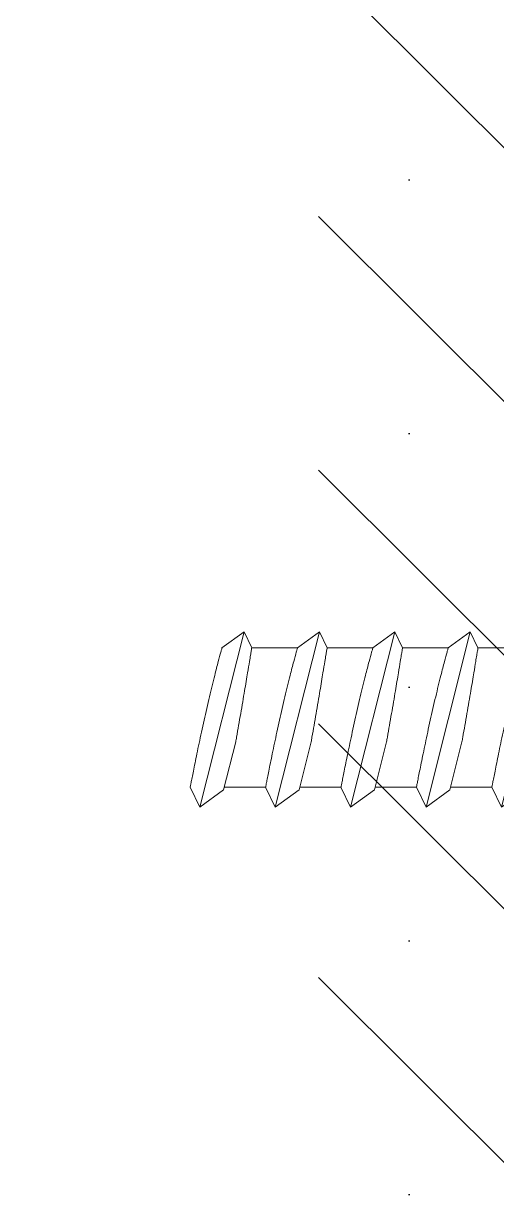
# Model space of a CAD drawing. Header units: millimetres. Extents: x 221 to 2771, y 196 to 840.
# Drawn here: x 485.58 to 488.09, y 639.19 to 645.39 of the extents above; entities that cross this region are included whole.
import ezdxf

# ---------------------------------------------------------------- set-up
doc = ezdxf.new("R2010")
doc.units = ezdxf.units.MM

# ---------------------------------------------------------------- blocks, each defined once
blk = doc.blocks.new('B.G.R.1A')
h = blk.add_hatch()
h.set_pattern_fill('SACNCR', color=253, scale=2)
h.set_pattern_definition([(45, (0, 0), (-3.367596045400933, 3.367596045400933), []), (45, (3.3676, 0), (-3.367596045400933, 3.367596045400933), [0, -4.762500000000002])])
h.paths.add_polyline_path([(1188.644266486262, -532.9070469254706), (1188.644266486262, -526.8348577591715), (1188.344266486265, -526.8348577591717), (1185.537086809314, -526.8348577591717), (1169.751446163209, -526.8348577591717), (1166.644266486258, -526.8348577591717), (1136.944266486263, -526.8348577591717), (1134.444266486256, -526.8348577591718, 0.359508237590969), (1134.149683114166, -527.0781071038693, -0.2637246696950143), (1133.957705785094, -527.3032642347864), (1132.546872529205, -527.8167655453963, -0.5486187866382563), (1132.145408076853, -527.508711036377), (1132.204362599478, -526.8348577591715), (1129.976280901618, -526.8348577591706), (1126.511772535028, -526.8348577591706), (1124.284170373042, -526.8348577591715), (1124.343124895667, -527.5087110363784, -0.5486187866393087), (1123.941660443309, -527.8167655454041), (1122.530827187409, -527.303264234764, -0.263724669681111), (1122.338849858353, -527.0781071038691, 0.3595082375978501), (1122.044266486258, -526.8348577591718), (1119.544266486254, -526.8348577591717), (1066.944266486269, -526.8348577591717), (1064.444266486253, -526.8348577591718, 0.3595082375874102), (1064.14968311417, -527.0781071038691, -0.2637246696804762), (1063.957705785113, -527.3032642347642), (1062.546872529225, -527.8167655453994, -0.5486187866362225), (1062.145408076854, -527.5087110363943), (1062.204362599481, -526.8348577591715), (1059.976760437491, -526.8348577591714), (1056.512252070902, -526.8348577591714), (1054.284170373043, -526.8348577591715), (1054.343124895668, -527.5087110363766, -0.5486187866391598), (1053.941660443315, -527.8167655453958), (1052.530827187426, -527.3032642347862, -0.2637246696928477), (1052.338849858354, -527.0781071038691, 0.3595082375892969), (1052.044266486268, -526.8348577591714), (1049.544266486259, -526.8348577591714), (1019.844266486262, -526.8348577591714), (1016.737086809316, -526.8348577591714), (1000.951446163194, -526.8348577591715), (998.1442664862577, -526.8348577591715), (997.8442664862566, -526.8348577591715), (997.8442664862566, -532.9070469254706)])
h.paths.add_polyline_path([(1171.445277237523, -532.198688393428), (1184.285277237523, -532.198688393428), (1184.285277237523, -540.7353550600947), (1171.445277237523, -540.7353550600947)], flags=25)
h.paths.add_polyline_path([(1002.916895935631, -532.6114864272649), (1019.519395935631, -532.6114864272649), (1019.519395935631, -540.6556530939316), (1002.916895935631, -540.6556530939316)], flags=25)
h.paths.add_polyline_path([(1171.445277237523, -532.198688393428), (1184.285277237523, -532.198688393428), (1184.285277237523, -540.7353550600947), (1171.445277237523, -540.7353550600947)], flags=25)
h.paths.add_polyline_path([(1002.916895935631, -532.6114864272649), (1019.519395935631, -532.6114864272649), (1019.519395935631, -540.6556530939316), (1002.916895935631, -540.6556530939316)], flags=25)
blk = doc.blocks.new('CV')
at = {"color": 7, "linetype": 'Continuous', "lineweight": 15}
for p, q in [((3112.746904472142, 819.5948827006425), (3111.246904472142, 819.5948827006425)), ((3111.246904472142, 819.5948827006425), (3111.246904472142, 810.0948827006425)), ((3112.746904472142, 819.5948827006425), (3112.746904472142, 810.0948827006425)), ((3113.566715664709, 819.1675166225698), (3113.566715664709, 810.5222487787134)), ((3086.394714250977, 817.1189299210885), (3085.223094056075, 812.4641145521539)), ((3086.394714250977, 817.1189299210885), (3085.810608097918, 816.6935150948823)), ((3086.599963960392, 816.692026529375), (3086.394714250977, 817.1189299210885)), ((3088.394714250977, 817.1189299210885), (3087.223094056075, 812.4641145521539)), ((3088.394714250977, 817.1189299210885), (3087.810608097918, 816.6935150948823)), ((3088.599963960392, 816.692026529375), (3088.394714250977, 817.1189299210885)), ((3090.394714250977, 817.1189299210885), (3089.223094056075, 812.4641145521539)), ((3090.394714250977, 817.1189299210885), (3089.810608097918, 816.6935150948823)), ((3090.599963960392, 816.692026529375), (3090.394714250977, 817.1189299210885)), ((3092.394714250977, 817.1189299210885), (3091.223094056075, 812.4641145521539)), ((3092.394714250977, 817.1189299210885), (3091.810608097918, 816.6935150948823)), ((3092.599963960392, 816.692026529375), (3092.394714250977, 817.1189299210885)), ((3094.394714250977, 817.1189299210885), (3093.223094056075, 812.4641145521539)), ((3094.394714250977, 817.1189299210885), (3093.810608097918, 816.6935150948823)), ((3094.599963960392, 816.692026529375), (3094.394714250977, 817.1189299210885)), ((3096.394714250977, 817.1189299210885), (3095.223094056075, 812.4641145521539)), ((3096.394714250977, 817.1189299210885), (3095.810608097918, 816.6935150948823)), ((3096.599963960392, 816.692026529375), (3096.394714250977, 817.1189299210885)), ((3098.394714250977, 817.1189299210885), (3097.223094056075, 812.4641145521539)), ((3098.394714250977, 817.1189299210885), (3097.810608097918, 816.6935150948823)), ((3098.599963960392, 816.692026529375), (3098.394714250977, 817.1189299210885)), ((3100.394714250977, 817.1189299210885), (3099.223094056075, 812.4641145521539)), ((3100.394714250977, 817.1189299210885), (3099.810608097918, 816.6935150948823)), ((3100.599963960392, 816.692026529375), (3100.394714250977, 817.1189299210885)), ((3102.394714250977, 817.1189299210885), (3101.223094056075, 812.4641145521539)), ((3102.394714250977, 817.1189299210885), (3101.810608097918, 816.6935150948823)), ((3102.599963960392, 816.692026529375), (3102.394714250977, 817.1189299210885)), ((3104.394714250977, 817.1189299210885), (3103.223094056075, 812.4641145521539)), ((3104.394714250977, 817.1189299210885), (3103.810608097918, 816.6935150948823)), ((3104.599963960392, 816.692026529375), (3104.394714250977, 817.1189299210885)), ((3106.394714250977, 817.1189299210885), (3105.223094056075, 812.4641145521539)), ((3106.394714250977, 817.1189299210885), (3105.810608097918, 816.6935150948823)), ((3106.599963960392, 816.692026529375), (3106.394714250977, 817.1189299210885)), ((3108.394714250977, 817.1189299210885), (3107.223094056075, 812.4641145521539)), ((3108.394714250977, 817.1189299210885), (3107.810608097918, 816.6935150948823)), ((3108.599963960392, 816.692026529375), (3108.394714250977, 817.1189299210885)), ((3110.394714250977, 817.1189299210885), (3109.223094056075, 812.4641145521539)), ((3110.394714250977, 817.1189299210885), (3109.810608097918, 816.6935150948823)), ((3110.599963960392, 816.692026529375), (3110.394714250977, 817.1189299210885)), ((3114.62891916857, 816.9448827006411), (3114.62891916857, 816.879483398566)), ((3087.811682670765, 816.6948827006429), (3086.597966328203, 816.6948827006429)), ((3089.811682670765, 816.6948827006429), (3088.597966328203, 816.6948827006429)), ((3091.811682670765, 816.6948827006429), (3090.597966328203, 816.6948827006429)), ((3093.811682670765, 816.6948827006429), (3092.597966328203, 816.6948827006429)), ((3095.811682670765, 816.6948827006429), (3094.597966328203, 816.6948827006429)), ((3097.811682670765, 816.6948827006429), (3096.597966328203, 816.6948827006429)), ((3099.811682670765, 816.6948827006429), (3098.597966328203, 816.6948827006429)), ((3101.811682670765, 816.6948827006429), (3100.597966328203, 816.6948827006429)), ((3103.811682670765, 816.6948827006429), (3102.597966328203, 816.6948827006429)), ((3105.811682670765, 816.6948827006429), (3104.597966328203, 816.6948827006429)), ((3107.811682670765, 816.6948827006429), (3106.597966328203, 816.6948827006429)), ((3109.811682670765, 816.6948827006429), (3108.597966328203, 816.6948827006429)), ((3110.946904472139, 816.6948827006429), (3110.597966328203, 816.6948827006429)), ((3110.946904472139, 812.9948827006422), (3110.946904472139, 816.6948827006429)), ((3114.890998274464, 815.364882700643), (3114.62891916857, 815.364882700643)), ((3114.62891916857, 815.364882700643), (3114.62891916857, 814.3248827006439)), ((3114.62891916857, 814.3248827006439), (3114.890998274464, 814.3248827006439)), ((3086.174748048097, 814.19656474105), (3085.854423181363, 812.9239227029677)), ((3088.174748048097, 814.19656474105), (3087.854423181363, 812.9239227029677)), ((3090.174748048097, 814.19656474105), (3089.854423181363, 812.9239227029677)), ((3092.174748048097, 814.19656474105), (3091.854423181363, 812.9239227029677)), ((3094.174748048097, 814.19656474105), (3093.854423181363, 812.9239227029677)), ((3096.174748048097, 814.19656474105), (3095.854423181363, 812.9239227029677)), ((3098.174748048097, 814.19656474105), (3097.854423181363, 812.9239227029677)), ((3100.174748048097, 814.19656474105), (3099.854423181363, 812.9239227029677)), ((3102.174748048097, 814.19656474105), (3101.854423181363, 812.9239227029677)), ((3104.174748048097, 814.19656474105), (3103.854423181363, 812.9239227029677)), ((3106.174748048097, 814.19656474105), (3105.854423181363, 812.9239227029677)), ((3108.174748048097, 814.19656474105), (3107.854423181363, 812.9239227029677)), ((3110.174748048097, 814.19656474105), (3109.854423181363, 812.9239227029677)), ((3084.966548108534, 812.9977101194484), (3085.223094056075, 812.4641145521539)), ((3085.223094056075, 812.4641145521539), (3085.854423181363, 812.9239227029677)), ((3085.872283861054, 812.9948827006422), (3086.968651198198, 812.9948827006422)), ((3086.966548108534, 812.9977101194484), (3087.223094056075, 812.4641145521539)), ((3087.223094056075, 812.4641145521539), (3087.854423181363, 812.9239227029677)), ((3087.872283861054, 812.9948827006422), (3088.968651198198, 812.9948827006422)), ((3088.966548108534, 812.9977101194484), (3089.223094056075, 812.4641145521539)), ((3089.223094056075, 812.4641145521539), (3089.854423181363, 812.9239227029677)), ((3089.872283861054, 812.9948827006422), (3090.968651198198, 812.9948827006422)), ((3090.966548108534, 812.9977101194484), (3091.223094056075, 812.4641145521539)), ((3091.223094056075, 812.4641145521539), (3091.854423181363, 812.9239227029677)), ((3091.872283861054, 812.9948827006422), (3092.968651198198, 812.9948827006422)), ((3092.966548108534, 812.9977101194484), (3093.223094056075, 812.4641145521539)), ((3093.223094056075, 812.4641145521539), (3093.854423181363, 812.9239227029677)), ((3093.872283861054, 812.9948827006422), (3094.968651198198, 812.9948827006422)), ((3094.966548108534, 812.9977101194484), (3095.223094056075, 812.4641145521539)), ((3095.223094056075, 812.4641145521539), (3095.854423181363, 812.9239227029677)), ((3095.872283861054, 812.9948827006422), (3096.968651198198, 812.9948827006422)), ((3096.966548108534, 812.9977101194484), (3097.223094056075, 812.4641145521539)), ((3097.223094056075, 812.4641145521539), (3097.854423181363, 812.9239227029677)), ((3097.872283861054, 812.9948827006422), (3098.968651198198, 812.9948827006422)), ((3098.966548108534, 812.9977101194484), (3099.223094056075, 812.4641145521539)), ((3099.223094056075, 812.4641145521539), (3099.854423181363, 812.9239227029677)), ((3099.872283861054, 812.9948827006422), (3100.968651198198, 812.9948827006422)), ((3100.966548108534, 812.9977101194484), (3101.223094056075, 812.4641145521539)), ((3101.223094056075, 812.4641145521539), (3101.854423181363, 812.9239227029677)), ((3101.872283861054, 812.9948827006422), (3102.968651198198, 812.9948827006422)), ((3102.966548108534, 812.9977101194484), (3103.223094056075, 812.4641145521539)), ((3103.223094056075, 812.4641145521539), (3103.854423181363, 812.9239227029677)), ((3103.872283861054, 812.9948827006422), (3104.968651198198, 812.9948827006422)), ((3104.966548108534, 812.9977101194484), (3105.223094056075, 812.4641145521539)), ((3105.223094056075, 812.4641145521539), (3105.854423181363, 812.9239227029677)), ((3105.872283861054, 812.9948827006422), (3106.968651198198, 812.9948827006422)), ((3106.966548108534, 812.9977101194484), (3107.223094056075, 812.4641145521539)), ((3107.223094056075, 812.4641145521539), (3107.854423181363, 812.9239227029677)), ((3107.872283861054, 812.9948827006422), (3108.968651198198, 812.9948827006422)), ((3108.966548108534, 812.9977101194484), (3109.223094056075, 812.4641145521539)), ((3109.223094056075, 812.4641145521539), (3109.854423181363, 812.9239227029677)), ((3109.872283861054, 812.9948827006422), (3110.946904472139, 812.9948827006422)), ((3114.62891916857, 812.8102820027173), (3114.62891916857, 812.7448827006422)), ((3111.246904472142, 810.0948827006425), (3112.746904472142, 810.0948827006425))]:
    blk.add_line(p, q, dxfattribs=at)
for centre, radius, start, end in [((3112.746904472142, 818.5948827006443), 1.000000000000025, 34.93410213060456, 90), ((3107.378218031461, 814.8448827006425), 7.548686440677985, 16.15245223852334, 34.93410213061096), ((3110.946904472139, 816.9948827006422), 0.3000000000000114, 270, 0), ((3107.378218031461, 814.8448827006425), 7.530754741702544, 3.959434757595074, 15.67451496983622), ((3107.378218031461, 814.8448827006425), 7.530754741702544, 344.3254850301638, 356.040565242405), ((3110.946904472139, 812.6948827006429), 0.3000000000000114, 0, 90), ((3107.378218031461, 814.8448827006425), 7.548686440677977, 325.065897869389, 343.8475477614767), ((3112.746904472142, 811.0948827006425), 1.000000000000025, 270, 325.0658978693954)]:
    blk.add_arc(centre, radius, start, end, dxfattribs=at)
for points, knots in [([(3085.711829043799, 816.3296888430407), (3085.737173808257, 816.4229145495767), (3085.777266283383, 816.5703867948662), (3085.804397319063, 816.6662880636097), (3085.81418612581, 816.7008873287261), (3085.811939715195, 816.692955208807), (3085.811681059275, 816.6920418896818)], [0, 0, 0, 0, 0.4425636615198524, 0.7000843358977801, 0.96546714939662, 1, 1, 1, 1]), ([(3086.597965240506, 816.6910655703298), (3086.597694377828, 816.6894117954628), (3086.597080073136, 816.6856611064461), (3086.586154971717, 816.6190123923272), (3086.567228410526, 816.5037696301308), (3086.536697978083, 816.3184021127138), (3086.486718007172, 816.0163753283189), (3086.423421994356, 815.6374637613983), (3086.35973026401, 815.2609238868984), (3086.306718622343, 814.9507537441507), (3086.251935712628, 814.6341833432864), (3086.207748402432, 814.38226446474), (3086.182302156847, 814.2390732515298), (3086.174748048097, 814.19656474105)], [0, 0, 0, 0, 0.0686302703184319, 0.155650449345055, 0.2401376174535892, 0.3270430227070437, 0.450630886956946, 0.6076164734000691, 0.6945071704748984, 0.7838689435151175, 0.871615502433573, 0.9618870904322876, 0.9999999999999998, 0.9999999999999998, 0.9999999999999998, 0.9999999999999998]), ([(3087.711829043799, 816.3296888430407), (3087.737173808257, 816.4229145495767), (3087.777266283383, 816.5703867948662), (3087.804397319063, 816.6662880636097), (3087.81418612581, 816.7008873287261), (3087.811939715195, 816.692955208807), (3087.811681059275, 816.6920418896818)], [0, 0, 0, 0, 0.4425636615198524, 0.7000843358977801, 0.96546714939662, 1, 1, 1, 1]), ([(3088.597965240506, 816.6910655703298), (3088.597694377828, 816.6894117954628), (3088.597080073136, 816.6856611064461), (3088.586154971717, 816.6190123923272), (3088.567228410526, 816.5037696301308), (3088.536697978083, 816.3184021127138), (3088.486718007172, 816.0163753283189), (3088.423421994356, 815.6374637613983), (3088.35973026401, 815.2609238868984), (3088.306718622347, 814.9507537441507), (3088.251935712628, 814.6341833432864), (3088.207748402432, 814.38226446474), (3088.182302156847, 814.2390732515298), (3088.174748048097, 814.19656474105)], [0, 0, 0, 0, 0.0686302703184319, 0.155650449345055, 0.2401376174535892, 0.3270430227070437, 0.450630886956946, 0.6076164734000691, 0.6945071704748984, 0.7838689435151175, 0.871615502433573, 0.9618870904322876, 0.9999999999999998, 0.9999999999999998, 0.9999999999999998, 0.9999999999999998]), ([(3089.711829043799, 816.3296888430407), (3089.737173808257, 816.4229145495767), (3089.777266283387, 816.5703867948662), (3089.804397319063, 816.6662880636097), (3089.81418612581, 816.7008873287261), (3089.811939715195, 816.692955208807), (3089.811681059275, 816.6920418896818)], [0, 0, 0, 0, 0.4425636615198524, 0.7000843358977801, 0.96546714939662, 1, 1, 1, 1]), ([(3090.597965240506, 816.6910655703298), (3090.597694377828, 816.6894117954628), (3090.597080073136, 816.6856611064461), (3090.586154971717, 816.6190123923272), (3090.567228410526, 816.5037696301308), (3090.536697978083, 816.3184021127138), (3090.486718007172, 816.0163753283189), (3090.423421994356, 815.6374637613983), (3090.35973026401, 815.2609238868984), (3090.306718622343, 814.9507537441507), (3090.251935712628, 814.6341833432864), (3090.207748402432, 814.38226446474), (3090.182302156847, 814.2390732515298), (3090.174748048097, 814.19656474105)], [0, 0, 0, 0, 0.0686302703184315, 0.1556504493450544, 0.2401376174535886, 0.3270430227070431, 0.4506308869569457, 0.6076164734000689, 0.6945071704748981, 0.7838689435151172, 0.8716155024335726, 0.9618870904322872, 0.9999999999999998, 0.9999999999999998, 0.9999999999999998, 0.9999999999999998]), ([(3091.711829043799, 816.3296888430407), (3091.737173808257, 816.4229145495767), (3091.777266283387, 816.5703867948662), (3091.804397319063, 816.6662880636097), (3091.81418612581, 816.7008873287261), (3091.811939715195, 816.692955208807), (3091.811681059275, 816.6920418896818)], [0, 0, 0, 0, 0.4425636615198528, 0.7000843358977802, 0.9654671493966204, 1, 1, 1, 1]), ([(3092.597965240506, 816.6910655703298), (3092.597694377828, 816.6894117954628), (3092.597080073136, 816.6856611064461), (3092.586154971717, 816.6190123923272), (3092.567228410526, 816.5037696301308), (3092.536697978083, 816.3184021127138), (3092.486718007172, 816.0163753283189), (3092.423421994356, 815.6374637613983), (3092.35973026401, 815.2609238868984), (3092.306718622343, 814.9507537441507), (3092.251935712628, 814.6341833432864), (3092.207748402432, 814.38226446474), (3092.182302156847, 814.2390732515298), (3092.174748048097, 814.19656474105)], [0, 0, 0, 0, 0.0686302703184319, 0.155650449345055, 0.2401376174535892, 0.3270430227070437, 0.450630886956946, 0.6076164734000691, 0.6945071704748984, 0.7838689435151175, 0.871615502433573, 0.9618870904322876, 0.9999999999999998, 0.9999999999999998, 0.9999999999999998, 0.9999999999999998]), ([(3093.711829043799, 816.3296888430407), (3093.737173808257, 816.4229145495767), (3093.777266283383, 816.5703867948662), (3093.804397319063, 816.6662880636097), (3093.81418612581, 816.7008873287261), (3093.811939715195, 816.692955208807), (3093.811681059275, 816.6920418896818)], [0, 0, 0, 0, 0.4425636615198524, 0.7000843358977801, 0.96546714939662, 1, 1, 1, 1]), ([(3094.597965240506, 816.6910655703298), (3094.597694377828, 816.6894117954628), (3094.597080073136, 816.6856611064461), (3094.586154971717, 816.6190123923272), (3094.567228410526, 816.5037696301308), (3094.536697978083, 816.3184021127138), (3094.486718007172, 816.0163753283189), (3094.423421994356, 815.6374637613983), (3094.35973026401, 815.2609238868984), (3094.306718622343, 814.9507537441507), (3094.251935712628, 814.6341833432864), (3094.207748402432, 814.38226446474), (3094.182302156847, 814.2390732515298), (3094.174748048097, 814.19656474105)], [0, 0, 0, 0, 0.0686302703184319, 0.155650449345055, 0.2401376174535892, 0.3270430227070437, 0.450630886956946, 0.6076164734000691, 0.6945071704748984, 0.7838689435151175, 0.871615502433573, 0.9618870904322876, 0.9999999999999998, 0.9999999999999998, 0.9999999999999998, 0.9999999999999998]), ([(3095.711829043799, 816.3296888430407), (3095.737173808257, 816.4229145495767), (3095.777266283383, 816.5703867948662), (3095.804397319063, 816.6662880636097), (3095.81418612581, 816.7008873287261), (3095.811939715195, 816.692955208807), (3095.811681059275, 816.6920418896818)], [0, 0, 0, 0, 0.4425636615198518, 0.7000843358977789, 0.9654671493966192, 1, 1, 1, 1]), ([(3096.597965240506, 816.6910655703298), (3096.597694377828, 816.6894117954628), (3096.597080073136, 816.6856611064461), (3096.586154971717, 816.6190123923272), (3096.567228410526, 816.5037696301308), (3096.536697978083, 816.3184021127138), (3096.486718007172, 816.0163753283189), (3096.423421994356, 815.6374637613983), (3096.35973026401, 815.2609238868984), (3096.306718622347, 814.9507537441507), (3096.251935712628, 814.6341833432864), (3096.207748402432, 814.38226446474), (3096.182302156847, 814.2390732515298), (3096.174748048097, 814.19656474105)], [0, 0, 0, 0, 0.068630270318431, 0.155650449345054, 0.2401376174535881, 0.3270430227070426, 0.450630886956946, 0.6076164734000691, 0.6945071704748981, 0.7838689435151175, 0.8716155024335732, 0.9618870904322876, 1, 1, 1, 1]), ([(3097.711829043799, 816.3296888430407), (3097.737173808257, 816.4229145495767), (3097.777266283387, 816.5703867948662), (3097.804397319063, 816.6662880636097), (3097.81418612581, 816.7008873287261), (3097.811939715195, 816.692955208807), (3097.811681059275, 816.6920418896818)], [0, 0, 0, 0, 0.4425636615198519, 0.7000843358977789, 0.9654671493966192, 1, 1, 1, 1]), ([(3098.597965240506, 816.6910655703298), (3098.597694377828, 816.6894117954628), (3098.597080073136, 816.6856611064461), (3098.586154971717, 816.6190123923272), (3098.567228410526, 816.5037696301308), (3098.536697978083, 816.3184021127138), (3098.486718007172, 816.0163753283189), (3098.423421994356, 815.6374637613983), (3098.35973026401, 815.2609238868984), (3098.306718622343, 814.9507537441507), (3098.251935712628, 814.6341833432864), (3098.207748402432, 814.38226446474), (3098.182302156847, 814.2390732515298), (3098.174748048097, 814.19656474105)], [0, 0, 0, 0, 0.0686302703184315, 0.1556504493450545, 0.2401376174535887, 0.3270430227070432, 0.450630886956946, 0.6076164734000692, 0.6945071704748984, 0.7838689435151175, 0.8716155024335733, 0.961887090432288, 1, 1, 1, 1]), ([(3099.711829043799, 816.3296888430407), (3099.737173808257, 816.4229145495767), (3099.777266283387, 816.5703867948662), (3099.804397319063, 816.6662880636097), (3099.81418612581, 816.7008873287261), (3099.811939715195, 816.692955208807), (3099.811681059275, 816.6920418896818)], [0, 0, 0, 0, 0.4425636615198518, 0.7000843358977789, 0.9654671493966192, 1, 1, 1, 1]), ([(3100.597965240506, 816.6910655703298), (3100.597694377828, 816.6894117954628), (3100.597080073136, 816.6856611064461), (3100.586154971717, 816.6190123923272), (3100.567228410526, 816.5037696301308), (3100.536697978083, 816.3184021127138), (3100.486718007172, 816.0163753283189), (3100.423421994356, 815.6374637613983), (3100.35973026401, 815.2609238868984), (3100.306718622343, 814.9507537441507), (3100.251935712628, 814.6341833432864), (3100.207748402432, 814.38226446474), (3100.182302156847, 814.2390732515298), (3100.174748048097, 814.19656474105)], [0, 0, 0, 0, 0.068630270318431, 0.155650449345054, 0.2401376174535881, 0.3270430227070426, 0.450630886956946, 0.6076164734000691, 0.6945071704748981, 0.7838689435151175, 0.8716155024335732, 0.9618870904322876, 1, 1, 1, 1]), ([(3101.711829043799, 816.3296888430407), (3101.737173808257, 816.4229145495767), (3101.777266283383, 816.5703867948662), (3101.804397319063, 816.6662880636097), (3101.81418612581, 816.7008873287261), (3101.811939715195, 816.692955208807), (3101.811681059275, 816.6920418896818)], [0, 0, 0, 0, 0.4425636615198519, 0.7000843358977789, 0.9654671493966192, 1, 1, 1, 1]), ([(3102.597965240506, 816.6910655703298), (3102.597694377828, 816.6894117954628), (3102.597080073136, 816.6856611064461), (3102.586154971717, 816.6190123923272), (3102.567228410526, 816.5037696301308), (3102.536697978083, 816.3184021127138), (3102.486718007172, 816.0163753283189), (3102.423421994356, 815.6374637613983), (3102.35973026401, 815.2609238868984), (3102.306718622343, 814.9507537441507), (3102.251935712628, 814.6341833432864), (3102.207748402432, 814.38226446474), (3102.182302156847, 814.2390732515298), (3102.174748048097, 814.19656474105)], [0, 0, 0, 0, 0.0686302703184315, 0.1556504493450545, 0.2401376174535886, 0.3270430227070431, 0.4506308869569459, 0.6076164734000692, 0.6945071704748984, 0.7838689435151175, 0.8716155024335733, 0.961887090432288, 1, 1, 1, 1]), ([(3103.711829043799, 816.3296888430407), (3103.737173808257, 816.4229145495767), (3103.777266283383, 816.5703867948662), (3103.804397319063, 816.6662880636097), (3103.81418612581, 816.7008873287261), (3103.811939715195, 816.692955208807), (3103.811681059275, 816.6920418896818)], [0, 0, 0, 0, 0.4425636615198519, 0.7000843358977792, 0.9654671493966192, 1, 1, 1, 1]), ([(3104.597965240506, 816.6910655703298), (3104.597694377828, 816.6894117954628), (3104.597080073136, 816.6856611064461), (3104.586154971717, 816.6190123923272), (3104.567228410526, 816.5037696301308), (3104.536697978083, 816.3184021127138), (3104.486718007172, 816.0163753283189), (3104.423421994356, 815.6374637613983), (3104.35973026401, 815.2609238868984), (3104.306718622347, 814.9507537441507), (3104.251935712628, 814.6341833432864), (3104.207748402432, 814.38226446474), (3104.182302156847, 814.2390732515298), (3104.174748048097, 814.19656474105)], [0, 0, 0, 0, 0.0686302703184319, 0.1556504493450549, 0.2401376174535891, 0.3270430227070435, 0.4506308869569461, 0.6076164734000692, 0.6945071704748984, 0.7838689435151175, 0.8716155024335733, 0.961887090432288, 1, 1, 1, 1]), ([(3105.711829043799, 816.3296888430407), (3105.737173808257, 816.4229145495767), (3105.777266283387, 816.5703867948662), (3105.804397319063, 816.6662880636097), (3105.81418612581, 816.7008873287261), (3105.811939715195, 816.692955208807), (3105.811681059275, 816.6920418896818)], [0, 0, 0, 0, 0.4425636615198519, 0.7000843358977792, 0.9654671493966192, 1, 1, 1, 1]), ([(3106.597965240506, 816.6910655703298), (3106.597694377828, 816.6894117954628), (3106.597080073136, 816.6856611064461), (3106.586154971717, 816.6190123923272), (3106.567228410526, 816.5037696301308), (3106.536697978083, 816.3184021127138), (3106.486718007172, 816.0163753283189), (3106.423421994356, 815.6374637613983), (3106.35973026401, 815.2609238868984), (3106.306718622343, 814.9507537441507), (3106.251935712628, 814.6341833432864), (3106.207748402432, 814.38226446474), (3106.182302156847, 814.2390732515298), (3106.174748048097, 814.19656474105)], [0, 0, 0, 0, 0.0686302703184319, 0.1556504493450549, 0.2401376174535891, 0.3270430227070435, 0.4506308869569461, 0.6076164734000692, 0.6945071704748984, 0.7838689435151175, 0.8716155024335733, 0.961887090432288, 1, 1, 1, 1]), ([(3107.711829043799, 816.3296888430407), (3107.737173808257, 816.4229145495767), (3107.777266283387, 816.5703867948662), (3107.804397319063, 816.6662880636097), (3107.81418612581, 816.7008873287261), (3107.811939715195, 816.692955208807), (3107.811681059275, 816.6920418896818)], [0, 0, 0, 0, 0.4425636615198517, 0.7000843358977789, 0.9654671493966188, 1, 1, 1, 1]), ([(3108.597965240506, 816.6910655703298), (3108.597694377828, 816.6894117954628), (3108.597080073136, 816.6856611064461), (3108.586154971717, 816.6190123923272), (3108.567228410526, 816.5037696301308), (3108.536697978083, 816.3184021127138), (3108.486718007172, 816.0163753283189), (3108.423421994356, 815.6374637613983), (3108.35973026401, 815.2609238868984), (3108.306718622343, 814.9507537441507), (3108.251935712628, 814.6341833432864), (3108.207748402432, 814.38226446474), (3108.182302156847, 814.2390732515298), (3108.174748048097, 814.19656474105)], [0, 0, 0, 0, 0.0686302703184314, 0.1556504493450544, 0.2401376174535886, 0.3270430227070431, 0.4506308869569459, 0.6076164734000691, 0.6945071704748982, 0.7838689435151175, 0.8716155024335733, 0.961887090432288, 1, 1, 1, 1]), ([(3109.711829043799, 816.3296888430407), (3109.737173808257, 816.4229145495767), (3109.777266283383, 816.5703867948662), (3109.804397319063, 816.6662880636097), (3109.81418612581, 816.7008873287261), (3109.811939715195, 816.692955208807), (3109.811681059275, 816.6920418896818)], [0, 0, 0, 0, 0.4425636615198519, 0.7000843358977789, 0.9654671493966192, 1, 1, 1, 1]), ([(3110.597965240506, 816.6910655703298), (3110.597694377828, 816.6894117954628), (3110.597080073136, 816.6856611064461), (3110.586154971717, 816.6190123923272), (3110.567228410526, 816.5037696301308), (3110.536697978083, 816.3184021127138), (3110.486718007172, 816.0163753283189), (3110.423421994352, 815.6374637613983), (3110.35973026401, 815.2609238868984), (3110.306718622343, 814.9507537441507), (3110.251935712628, 814.6341833432864), (3110.207748402432, 814.38226446474), (3110.182302156847, 814.2390732515298), (3110.174748048097, 814.19656474105)], [0, 0, 0, 0, 0.0686302703184246, 0.1556504493450384, 0.2401376174535636, 0.3270430227070089, 0.4506308869568982, 0.6076164734000047, 0.6945071704748246, 0.7838689435150343, 0.8716155024334806, 0.9618870904321856, 1, 1, 1, 1]), ([(3084.968652405611, 812.9987218386607), (3084.96841936618, 812.9975208103999), (3084.966929658787, 812.9898432227649), (3084.973850165856, 813.025530382379), (3084.989889152212, 813.1079571607836), (3085.015947652848, 813.241054794503), (3085.050916573009, 813.4179643781438), (3085.093980146839, 813.6331157336037), (3085.144980166608, 813.8838633481912), (3085.20245014494, 814.1609570507437), (3085.266081672829, 814.4606825217463), (3085.333889938503, 814.7715567776479), (3085.405199538471, 815.0886186894888), (3085.477334779562, 815.3987208516949), (3085.548898979292, 815.6955268093018), (3085.63181021829, 816.0273625497259), (3085.681393691359, 816.2146983113591), (3085.711829043799, 816.3296888430407)], [0, 0, 0, 0, 0.012330990935123, 0.0788260082964198, 0.1431386493999973, 0.2092954258908391, 0.2740151496724642, 0.3405589231239081, 0.4062559300727067, 0.4737885270672811, 0.5407572002965609, 0.6096017191586526, 0.6777558882703691, 0.7478483607947398, 0.816643322105823, 0.8874519115079041, 1, 1, 1, 1]), ([(3086.968652405611, 812.9987218386607), (3086.96841936618, 812.9975208103999), (3086.966929658787, 812.9898432227649), (3086.973850165856, 813.025530382379), (3086.989889152212, 813.1079571607836), (3087.015947652848, 813.241054794503), (3087.050916573009, 813.4179643781438), (3087.093980146839, 813.6331157336037), (3087.144980166608, 813.8838633481912), (3087.20245014494, 814.1609570507437), (3087.266081672829, 814.4606825217463), (3087.333889938503, 814.7715567776479), (3087.405199538471, 815.0886186894888), (3087.477334779562, 815.3987208516949), (3087.548898979292, 815.6955268093018), (3087.63181021829, 816.0273625497259), (3087.681393691359, 816.2146983113591), (3087.711829043799, 816.3296888430407)], [0, 0, 0, 0, 0.012330990935123, 0.0788260082964198, 0.1431386493999973, 0.2092954258908391, 0.2740151496724642, 0.3405589231239081, 0.4062559300727067, 0.4737885270672811, 0.5407572002965609, 0.6096017191586526, 0.6777558882703691, 0.7478483607947398, 0.816643322105823, 0.8874519115079041, 1, 1, 1, 1]), ([(3088.968652405611, 812.9987218386607), (3088.96841936618, 812.9975208103999), (3088.966929658787, 812.9898432227649), (3088.973850165856, 813.025530382379), (3088.989889152212, 813.1079571607836), (3089.015947652848, 813.241054794503), (3089.050916573009, 813.4179643781438), (3089.093980146839, 813.6331157336037), (3089.144980166608, 813.8838633481912), (3089.20245014494, 814.1609570507437), (3089.266081672829, 814.4606825217463), (3089.333889938503, 814.7715567776479), (3089.405199538471, 815.0886186894888), (3089.477334779562, 815.3987208516949), (3089.548898979292, 815.6955268093018), (3089.63181021829, 816.0273625497259), (3089.681393691359, 816.2146983113591), (3089.711829043799, 816.3296888430407)], [0, 0, 0, 0, 0.012330990935123, 0.0788260082964198, 0.1431386493999973, 0.2092954258908391, 0.2740151496724642, 0.3405589231239081, 0.4062559300727067, 0.4737885270672811, 0.5407572002965609, 0.6096017191586526, 0.6777558882703691, 0.7478483607947398, 0.816643322105823, 0.8874519115079041, 1, 1, 1, 1]), ([(3090.968652405611, 812.9987218386607), (3090.96841936618, 812.9975208103999), (3090.966929658787, 812.9898432227649), (3090.973850165856, 813.025530382379), (3090.989889152212, 813.1079571607836), (3091.015947652848, 813.241054794503), (3091.050916573009, 813.4179643781438), (3091.093980146839, 813.6331157336037), (3091.144980166608, 813.8838633481912), (3091.20245014494, 814.1609570507437), (3091.266081672829, 814.4606825217463), (3091.333889938503, 814.7715567776479), (3091.405199538471, 815.0886186894888), (3091.477334779562, 815.3987208516949), (3091.548898979292, 815.6955268093018), (3091.63181021829, 816.0273625497259), (3091.681393691359, 816.2146983113591), (3091.711829043799, 816.3296888430407)], [0, 0, 0, 0, 0.0123309909351232, 0.07882600829642, 0.1431386493999974, 0.2092954258908392, 0.2740151496724643, 0.3405589231239082, 0.4062559300727068, 0.4737885270672811, 0.5407572002965608, 0.6096017191586526, 0.6777558882703691, 0.7478483607947398, 0.816643322105823, 0.8874519115079044, 1, 1, 1, 1]), ([(3092.968652405611, 812.9987218386607), (3092.96841936618, 812.9975208103999), (3092.966929658787, 812.9898432227649), (3092.973850165856, 813.025530382379), (3092.989889152212, 813.1079571607836), (3093.015947652848, 813.241054794503), (3093.050916573009, 813.4179643781438), (3093.093980146839, 813.6331157336037), (3093.144980166608, 813.8838633481912), (3093.20245014494, 814.1609570507437), (3093.266081672829, 814.4606825217463), (3093.333889938503, 814.7715567776479), (3093.405199538471, 815.0886186894888), (3093.477334779562, 815.3987208516949), (3093.548898979292, 815.6955268093018), (3093.63181021829, 816.0273625497259), (3093.681393691359, 816.2146983113591), (3093.711829043799, 816.3296888430407)], [0, 0, 0, 0, 0.012330990935123, 0.0788260082964198, 0.1431386493999973, 0.2092954258908391, 0.2740151496724642, 0.3405589231239081, 0.4062559300727067, 0.4737885270672811, 0.5407572002965609, 0.6096017191586526, 0.6777558882703691, 0.7478483607947398, 0.816643322105823, 0.8874519115079041, 1, 1, 1, 1]), ([(3094.968652405611, 812.9987218386607), (3094.96841936618, 812.9975208103999), (3094.966929658787, 812.9898432227649), (3094.973850165856, 813.025530382379), (3094.989889152212, 813.1079571607836), (3095.015947652848, 813.241054794503), (3095.050916573009, 813.4179643781438), (3095.093980146839, 813.6331157336037), (3095.144980166608, 813.8838633481912), (3095.20245014494, 814.1609570507437), (3095.266081672829, 814.4606825217463), (3095.333889938503, 814.7715567776479), (3095.405199538471, 815.0886186894888), (3095.477334779562, 815.3987208516949), (3095.548898979292, 815.6955268093018), (3095.63181021829, 816.0273625497259), (3095.681393691359, 816.2146983113591), (3095.711829043799, 816.3296888430407)], [0, 0, 0, 0, 0.0123309909351229, 0.0788260082964196, 0.1431386493999971, 0.209295425890839, 0.2740151496724641, 0.3405589231239079, 0.4062559300727066, 0.473788527067281, 0.5407572002965608, 0.6096017191586526, 0.6777558882703691, 0.7478483607947397, 0.816643322105823, 0.887451911507904, 1, 1, 1, 1]), ([(3096.968652405611, 812.9987218386607), (3096.96841936618, 812.9975208103999), (3096.966929658787, 812.9898432227649), (3096.973850165856, 813.025530382379), (3096.989889152212, 813.1079571607836), (3097.015947652848, 813.241054794503), (3097.050916573009, 813.4179643781438), (3097.093980146839, 813.6331157336037), (3097.144980166608, 813.8838633481912), (3097.20245014494, 814.1609570507437), (3097.266081672829, 814.4606825217463), (3097.333889938503, 814.7715567776479), (3097.405199538471, 815.0886186894888), (3097.477334779562, 815.3987208516949), (3097.548898979292, 815.6955268093018), (3097.63181021829, 816.0273625497259), (3097.681393691359, 816.2146983113591), (3097.711829043799, 816.3296888430407)], [0, 0, 0, 0, 0.0123309909351229, 0.0788260082964197, 0.1431386493999971, 0.209295425890839, 0.2740151496724642, 0.3405589231239081, 0.4062559300727067, 0.4737885270672812, 0.5407572002965608, 0.6096017191586525, 0.6777558882703691, 0.7478483607947397, 0.8166433221058229, 0.887451911507904, 1, 1, 1, 1]), ([(3098.968652405611, 812.9987218386607), (3098.96841936618, 812.9975208103999), (3098.966929658787, 812.9898432227649), (3098.973850165856, 813.025530382379), (3098.989889152212, 813.1079571607836), (3099.015947652848, 813.241054794503), (3099.050916573009, 813.4179643781438), (3099.093980146839, 813.6331157336037), (3099.144980166608, 813.8838633481912), (3099.20245014494, 814.1609570507437), (3099.266081672829, 814.4606825217463), (3099.333889938503, 814.7715567776479), (3099.405199538471, 815.0886186894888), (3099.477334779562, 815.3987208516949), (3099.548898979292, 815.6955268093018), (3099.63181021829, 816.0273625497259), (3099.681393691359, 816.2146983113591), (3099.711829043799, 816.3296888430407)], [0, 0, 0, 0, 0.0123309909351228, 0.0788260082964197, 0.1431386493999972, 0.209295425890839, 0.2740151496724642, 0.3405589231239081, 0.4062559300727066, 0.4737885270672812, 0.5407572002965609, 0.6096017191586527, 0.6777558882703691, 0.74784836079474, 0.816643322105823, 0.8874519115079046, 1, 1, 1, 1]), ([(3100.968652405611, 812.9987218386607), (3100.96841936618, 812.9975208103999), (3100.966929658787, 812.9898432227649), (3100.973850165856, 813.025530382379), (3100.989889152212, 813.1079571607836), (3101.015947652848, 813.241054794503), (3101.050916573009, 813.4179643781438), (3101.093980146839, 813.6331157336037), (3101.144980166608, 813.8838633481912), (3101.20245014494, 814.1609570507437), (3101.266081672829, 814.4606825217463), (3101.333889938503, 814.7715567776479), (3101.405199538471, 815.0886186894888), (3101.477334779562, 815.3987208516949), (3101.548898979292, 815.6955268093018), (3101.63181021829, 816.0273625497259), (3101.681393691359, 816.2146983113591), (3101.711829043799, 816.3296888430407)], [0, 0, 0, 0, 0.0123309909351228, 0.0788260082964197, 0.1431386493999971, 0.209295425890839, 0.2740151496724642, 0.3405589231239081, 0.4062559300727067, 0.4737885270672812, 0.5407572002965608, 0.6096017191586525, 0.6777558882703691, 0.7478483607947397, 0.8166433221058229, 0.887451911507904, 1, 1, 1, 1]), ([(3102.968652405611, 812.9987218386607), (3102.96841936618, 812.9975208103999), (3102.966929658787, 812.9898432227649), (3102.973850165856, 813.025530382379), (3102.989889152212, 813.1079571607836), (3103.015947652848, 813.241054794503), (3103.050916573009, 813.4179643781438), (3103.093980146839, 813.6331157336037), (3103.144980166608, 813.8838633481912), (3103.20245014494, 814.1609570507437), (3103.266081672829, 814.4606825217463), (3103.333889938503, 814.7715567776479), (3103.405199538471, 815.0886186894888), (3103.477334779562, 815.3987208516949), (3103.548898979292, 815.6955268093018), (3103.63181021829, 816.0273625497259), (3103.681393691359, 816.2146983113591), (3103.711829043799, 816.3296888430407)], [0, 0, 0, 0, 0.0123309909351228, 0.0788260082964197, 0.1431386493999971, 0.209295425890839, 0.2740151496724641, 0.3405589231239079, 0.4062559300727065, 0.473788527067281, 0.5407572002965607, 0.6096017191586524, 0.6777558882703689, 0.7478483607947395, 0.8166433221058227, 0.8874519115079039, 0.9999999999999998, 0.9999999999999998, 0.9999999999999998, 0.9999999999999998]), ([(3104.968652405611, 812.9987218386607), (3104.96841936618, 812.9975208103999), (3104.966929658787, 812.9898432227649), (3104.973850165856, 813.025530382379), (3104.989889152212, 813.1079571607836), (3105.015947652848, 813.241054794503), (3105.050916573009, 813.4179643781438), (3105.093980146839, 813.6331157336037), (3105.144980166608, 813.8838633481912), (3105.20245014494, 814.1609570507437), (3105.266081672829, 814.4606825217463), (3105.333889938503, 814.7715567776479), (3105.405199538471, 815.0886186894888), (3105.477334779562, 815.3987208516949), (3105.548898979292, 815.6955268093018), (3105.63181021829, 816.0273625497259), (3105.681393691359, 816.2146983113591), (3105.711829043799, 816.3296888430407)], [0, 0, 0, 0, 0.0123309909351228, 0.0788260082964197, 0.1431386493999971, 0.209295425890839, 0.2740151496724641, 0.3405589231239079, 0.4062559300727066, 0.4737885270672811, 0.5407572002965607, 0.6096017191586525, 0.6777558882703689, 0.7478483607947397, 0.816643322105823, 0.887451911507904, 1, 1, 1, 1]), ([(3106.968652405611, 812.9987218386607), (3106.96841936618, 812.9975208103999), (3106.966929658787, 812.9898432227649), (3106.973850165856, 813.025530382379), (3106.989889152212, 813.1079571607836), (3107.015947652848, 813.241054794503), (3107.050916573009, 813.4179643781438), (3107.093980146839, 813.6331157336037), (3107.144980166608, 813.8838633481912), (3107.20245014494, 814.1609570507437), (3107.266081672829, 814.4606825217463), (3107.333889938503, 814.7715567776479), (3107.405199538471, 815.0886186894888), (3107.477334779562, 815.3987208516949), (3107.548898979292, 815.6955268093018), (3107.63181021829, 816.0273625497259), (3107.681393691359, 816.2146983113591), (3107.711829043799, 816.3296888430407)], [0, 0, 0, 0, 0.0123309909351228, 0.0788260082964197, 0.1431386493999971, 0.209295425890839, 0.2740151496724641, 0.3405589231239079, 0.4062559300727066, 0.4737885270672811, 0.5407572002965607, 0.6096017191586525, 0.6777558882703689, 0.7478483607947397, 0.816643322105823, 0.887451911507904, 1, 1, 1, 1]), ([(3108.968652405611, 812.9987218386607), (3108.96841936618, 812.9975208103999), (3108.966929658787, 812.9898432227649), (3108.973850165856, 813.025530382379), (3108.989889152212, 813.1079571607836), (3109.015947652848, 813.241054794503), (3109.050916573009, 813.4179643781438), (3109.093980146839, 813.6331157336037), (3109.144980166608, 813.8838633481912), (3109.20245014494, 814.1609570507437), (3109.266081672829, 814.4606825217463), (3109.333889938503, 814.7715567776479), (3109.405199538471, 815.0886186894888), (3109.477334779562, 815.3987208516949), (3109.548898979292, 815.6955268093018), (3109.63181021829, 816.0273625497259), (3109.681393691359, 816.2146983113591), (3109.711829043799, 816.3296888430407)], [0, 0, 0, 0, 0.0123309909351228, 0.0788260082964197, 0.1431386493999971, 0.209295425890839, 0.274015149672464, 0.3405589231239079, 0.4062559300727064, 0.4737885270672809, 0.5407572002965605, 0.6096017191586524, 0.6777558882703687, 0.7478483607947395, 0.8166433221058227, 0.887451911507904, 1, 1, 1, 1])]:
    blk.add_open_spline(points, degree=3, knots=knots, dxfattribs=at)

msp = doc.modelspace()

# ---------------------------------------------------------------- block references
at = {"lineweight": -2, "xscale": 0.2, "yscale": 0.2, "zscale": 0.2, "rotation": 270}
msp.add_blockref('B.G.R.1A', (593.7301726955742, 851.162232277532), dxfattribs=at)
at = {"color": 11, "xscale": 0.2, "yscale": 0.2, "zscale": 0.2}
msp.add_blockref('CV', (-130.5256354533899, 478.734228818457), dxfattribs=at)

doc.saveas('drawing.dxf')
